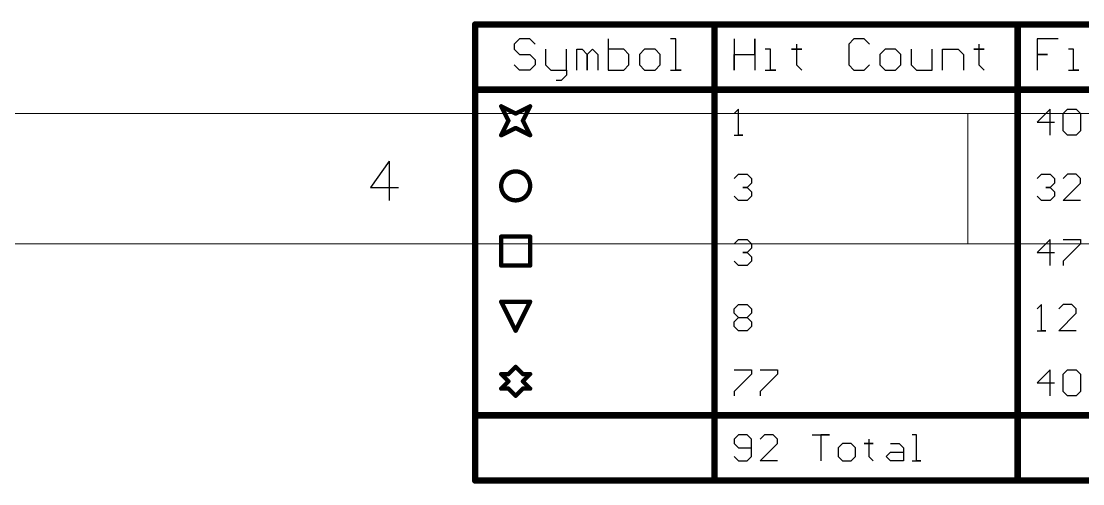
# Model space of a CAD drawing. Header units: millimetres. Extents: x 38 to 445, y 25 to 285.
# Drawn here: x 253.9 to 316, y 257.7 to 284.8 of the extents above; entities that cross this region are included whole.
import ezdxf

# ---------------------------------------------------------------- set-up
doc = ezdxf.new("R2010")
doc.units = ezdxf.units.MM
doc.layers.add('DrillDrawing', color=1, linetype='Continuous')
doc.layers.add('Mechanical16', color=56, linetype='Continuous')

msp = doc.modelspace()

# ---------------------------------------------------------------- linework, layer by layer
at = {"layer": 'DrillDrawing'}
for p, q in [((283.025, 283.768), (282.72, 283.464)), ((283.634, 283.768), (283.025, 283.768)), ((283.939, 283.464), (283.634, 283.768)), ((288.205, 283.768), (288.205, 281.94)), ((292.166, 283.768), (291.861, 283.768)), ((292.166, 281.94), (292.166, 283.768)), ((295.569, 283.768), (295.569, 281.94)), ((296.788, 282.854), (296.788, 283.768)), ((296.788, 283.768), (296.788, 281.94)), ((302.577, 283.768), (302.273, 283.464)), ((303.187, 283.768), (302.577, 283.768)), ((303.491, 283.464), (303.187, 283.768)), ((314.512, 283.768), (313.294, 283.768)), ((313.294, 283.768), (313.294, 282.854)), ((282.72, 283.464), (282.72, 283.159)), ((282.72, 283.159), (283.025, 282.854)), ((284.548, 283.159), (284.548, 282.245)), ((285.767, 281.94), (285.767, 283.159)), ((286.376, 281.94), (286.376, 283.159)), ((286.376, 283.159), (286.681, 283.159)), ((286.681, 283.159), (286.986, 282.854)), ((286.986, 282.854), (287.29, 283.159)), ((287.29, 283.159), (287.595, 282.854)), ((289.119, 283.159), (288.205, 283.159)), ((289.423, 282.854), (289.119, 283.159)), ((290.337, 283.159), (290.033, 282.854)), ((290.947, 283.159), (290.337, 283.159)), ((291.252, 282.854), (290.947, 283.159)), ((297.702, 283.159), (297.397, 283.159)), ((297.702, 281.94), (297.702, 283.159)), ((299.226, 283.159), (298.921, 283.159)), ((298.921, 283.159), (299.53, 283.159)), ((299.226, 283.464), (299.226, 283.159)), ((299.53, 283.159), (299.226, 283.159)), ((299.226, 283.159), (299.226, 282.245)), ((302.273, 283.464), (302.273, 282.245)), ((304.406, 283.159), (304.101, 282.854)), ((305.015, 283.159), (304.406, 283.159)), ((305.32, 282.854), (305.015, 283.159)), ((305.929, 283.159), (305.929, 282.245)), ((307.148, 281.94), (307.148, 283.159)), ((307.757, 281.94), (307.757, 283.159)), ((307.757, 283.159), (308.671, 283.159)), ((308.671, 283.159), (308.976, 282.854)), ((309.89, 283.159), (309.585, 283.159)), ((309.585, 283.159), (310.195, 283.159)), ((309.89, 283.464), (309.89, 283.159)), ((310.195, 283.159), (309.89, 283.159)), ((309.89, 283.159), (309.89, 282.245)), ((315.427, 283.159), (315.122, 283.159)), ((315.427, 281.94), (315.427, 283.159)), ((283.025, 282.854), (283.634, 282.854)), ((283.634, 282.854), (283.939, 282.549)), ((283.939, 282.549), (283.939, 282.245)), ((286.986, 282.854), (286.986, 281.94)), ((286.986, 281.94), (286.986, 282.854)), ((287.595, 282.854), (287.595, 281.94)), ((289.423, 282.549), (289.423, 282.854)), ((289.423, 282.245), (289.423, 282.549)), ((290.033, 282.854), (290.033, 282.245)), ((291.252, 282.245), (291.252, 282.854)), ((295.569, 281.94), (295.569, 282.854)), ((295.569, 282.854), (296.788, 282.854)), ((304.101, 282.854), (304.101, 282.245)), ((305.32, 282.245), (305.32, 282.854)), ((308.976, 282.854), (308.976, 281.94)), ((313.294, 282.854), (313.903, 282.854)), ((313.903, 282.854), (313.294, 282.854)), ((313.294, 282.854), (313.294, 281.94)), ((283.025, 281.94), (282.72, 282.245)), ((283.634, 281.94), (283.025, 281.94)), ((283.939, 282.245), (283.634, 281.94)), ((284.548, 282.245), (284.853, 281.94)), ((284.853, 281.94), (285.767, 281.94)), ((285.767, 281.94), (285.767, 281.635)), ((288.205, 281.94), (289.119, 281.94)), ((289.119, 281.94), (289.423, 282.245)), ((290.033, 282.245), (290.337, 281.94)), ((290.337, 281.94), (290.947, 281.94)), ((290.947, 281.94), (291.252, 282.245)), ((291.861, 281.94), (292.47, 281.94)), ((292.47, 281.94), (292.166, 281.94)), ((297.397, 281.94), (298.007, 281.94)), ((298.007, 281.94), (297.702, 281.94)), ((299.226, 282.245), (299.53, 281.94)), ((302.273, 282.245), (302.577, 281.94)), ((302.577, 281.94), (303.187, 281.94)), ((303.187, 281.94), (303.491, 282.245)), ((304.101, 282.245), (304.406, 281.94)), ((304.406, 281.94), (305.015, 281.94)), ((305.015, 281.94), (305.32, 282.245)), ((305.929, 282.245), (306.234, 281.94)), ((306.234, 281.94), (307.148, 281.94)), ((309.89, 282.245), (310.195, 281.94)), ((315.122, 281.94), (315.731, 281.94)), ((315.731, 281.94), (315.427, 281.94)), ((285.462, 281.331), (285.158, 281.331)), ((285.767, 281.635), (285.462, 281.331)), ((295.823, 279.654), (295.569, 279.4)), ((295.823, 278.13), (295.823, 279.654)), ((314.055, 279.654), (313.294, 278.892)), ((314.055, 278.13), (314.055, 279.654)), ((314.817, 279.4), (315.071, 279.654)), ((314.817, 278.384), (314.817, 279.4)), ((315.071, 279.654), (315.579, 279.654)), ((315.579, 279.654), (315.833, 279.4)), ((315.833, 279.4), (315.833, 278.384)), ((313.294, 278.892), (314.309, 278.892)), ((295.569, 278.13), (296.077, 278.13)), ((296.077, 278.13), (295.823, 278.13)), ((315.071, 278.13), (314.817, 278.384)), ((315.579, 278.13), (315.071, 278.13)), ((315.833, 278.384), (315.579, 278.13)), ((295.569, 275.59), (295.823, 275.844)), ((295.823, 275.844), (296.331, 275.844)), ((296.331, 275.844), (296.585, 275.59)), ((313.294, 275.59), (313.548, 275.844)), ((313.548, 275.844), (314.055, 275.844)), ((314.055, 275.844), (314.309, 275.59)), ((315.071, 275.844), (314.817, 275.59)), ((315.579, 275.844), (315.071, 275.844)), ((315.833, 275.59), (315.579, 275.844)), ((296.331, 275.082), (296.077, 275.082)), ((296.077, 275.082), (296.331, 275.082)), ((296.585, 275.336), (296.331, 275.082)), ((296.331, 275.082), (296.585, 274.828)), ((296.585, 275.59), (296.585, 275.336)), ((314.055, 275.082), (313.801, 275.082)), ((313.801, 275.082), (314.055, 275.082)), ((314.309, 275.336), (314.055, 275.082)), ((314.055, 275.082), (314.309, 274.828)), ((314.309, 275.59), (314.309, 275.336)), ((314.817, 274.32), (315.833, 275.336)), ((315.833, 275.336), (315.833, 275.59)), ((295.823, 274.32), (295.569, 274.574)), ((296.585, 274.574), (296.331, 274.32)), ((296.585, 274.828), (296.585, 274.574)), ((313.548, 274.32), (313.294, 274.574)), ((314.309, 274.574), (314.055, 274.32)), ((314.309, 274.828), (314.309, 274.574)), ((296.331, 274.32), (295.823, 274.32)), ((314.055, 274.32), (313.548, 274.32)), ((315.833, 274.32), (314.817, 274.32)), ((295.569, 271.78), (295.823, 272.034)), ((295.823, 272.034), (296.331, 272.034)), ((296.331, 272.034), (296.585, 271.78)), ((314.055, 272.034), (313.294, 271.272)), ((314.055, 270.51), (314.055, 272.034)), ((314.817, 272.034), (315.833, 272.034)), ((315.833, 272.034), (315.833, 271.78)), ((296.331, 271.272), (296.077, 271.272)), ((296.077, 271.272), (296.331, 271.272)), ((296.585, 271.526), (296.331, 271.272)), ((296.331, 271.272), (296.585, 271.018)), ((296.585, 271.78), (296.585, 271.526)), ((313.294, 271.272), (314.309, 271.272)), ((315.833, 271.78), (314.817, 270.764)), ((295.823, 270.51), (295.569, 270.764)), ((296.585, 270.764), (296.331, 270.51)), ((296.585, 271.018), (296.585, 270.764)), ((314.817, 270.764), (314.817, 270.51)), ((296.331, 270.51), (295.823, 270.51)), ((295.569, 267.97), (295.823, 268.224)), ((295.823, 268.224), (296.331, 268.224)), ((296.331, 268.224), (296.585, 267.97)), ((313.548, 268.224), (313.294, 267.97)), ((313.548, 266.7), (313.548, 268.224)), ((314.817, 268.224), (314.563, 267.97)), ((315.325, 268.224), (314.817, 268.224)), ((315.579, 267.97), (315.325, 268.224)), ((295.569, 267.716), (295.569, 267.97)), ((295.823, 267.462), (295.569, 267.716)), ((296.585, 267.716), (296.331, 267.462)), ((296.585, 267.97), (296.585, 267.716)), ((314.563, 266.7), (315.579, 267.716)), ((315.579, 267.716), (315.579, 267.97)), ((295.569, 267.208), (295.823, 267.462)), ((295.569, 266.954), (295.569, 267.208)), ((295.823, 266.7), (295.569, 266.954)), ((295.823, 267.462), (296.331, 267.462)), ((296.331, 267.462), (296.585, 267.208)), ((296.585, 266.954), (296.331, 266.7)), ((296.585, 267.208), (296.585, 266.954)), ((296.331, 266.7), (295.823, 266.7)), ((313.294, 266.7), (313.801, 266.7)), ((313.801, 266.7), (313.548, 266.7)), ((315.579, 266.7), (314.563, 266.7)), ((295.569, 264.414), (296.585, 264.414)), ((296.585, 264.16), (295.569, 263.144)), ((296.585, 264.414), (296.585, 264.16)), ((297.093, 264.414), (298.108, 264.414)), ((298.108, 264.16), (297.093, 263.144)), ((298.108, 264.414), (298.108, 264.16)), ((314.055, 264.414), (313.294, 263.652)), ((314.055, 262.89), (314.055, 264.414)), ((314.817, 264.16), (315.071, 264.414)), ((314.817, 263.144), (314.817, 264.16)), ((315.071, 264.414), (315.579, 264.414)), ((315.579, 264.414), (315.833, 264.16)), ((315.833, 264.16), (315.833, 263.144)), ((313.294, 263.652), (314.309, 263.652)), ((295.569, 263.144), (295.569, 262.89)), ((297.093, 263.144), (297.093, 262.89)), ((315.071, 262.89), (314.817, 263.144)), ((315.579, 262.89), (315.071, 262.89)), ((315.833, 263.144), (315.579, 262.89)), ((295.823, 260.604), (295.569, 260.35)), ((295.569, 260.35), (295.569, 260.096)), ((295.569, 260.096), (295.823, 259.842)), ((296.331, 260.604), (295.823, 260.604)), ((296.585, 260.35), (296.331, 260.604)), ((296.585, 259.334), (296.585, 260.35)), ((297.347, 260.604), (297.093, 260.35)), ((297.093, 259.08), (298.108, 260.096)), ((297.854, 260.604), (297.347, 260.604)), ((298.108, 260.35), (297.854, 260.604)), ((298.108, 260.096), (298.108, 260.35)), ((300.14, 260.604), (301.155, 260.604)), ((301.155, 260.604), (300.648, 260.604)), ((300.648, 260.604), (300.648, 259.08)), ((301.917, 260.096), (301.663, 259.842)), ((302.425, 260.096), (301.917, 260.096)), ((302.679, 259.842), (302.425, 260.096)), ((303.441, 260.096), (303.187, 260.096)), ((303.187, 260.096), (303.695, 260.096)), ((303.441, 260.35), (303.441, 260.096)), ((303.695, 260.096), (303.441, 260.096)), ((303.441, 260.096), (303.441, 259.334)), ((304.71, 260.096), (305.218, 260.096)), ((305.218, 260.096), (305.472, 259.842)), ((306.234, 260.604), (305.98, 260.604)), ((306.234, 259.08), (306.234, 260.604)), ((295.823, 259.842), (296.585, 259.842)), ((301.663, 259.842), (301.663, 259.334)), ((302.679, 259.334), (302.679, 259.842)), ((304.456, 259.334), (304.71, 259.588)), ((304.71, 259.588), (305.472, 259.588)), ((305.472, 259.842), (305.472, 259.08)), ((295.569, 259.334), (295.823, 259.08)), ((295.823, 259.08), (296.331, 259.08)), ((296.331, 259.08), (296.585, 259.334)), ((298.108, 259.08), (297.093, 259.08)), ((301.663, 259.334), (301.917, 259.08)), ((301.917, 259.08), (302.425, 259.08)), ((302.425, 259.08), (302.679, 259.334)), ((303.441, 259.334), (303.695, 259.08)), ((304.71, 259.08), (304.456, 259.334)), ((305.472, 259.08), (304.71, 259.08)), ((305.98, 259.08), (306.488, 259.08)), ((306.488, 259.08), (306.234, 259.08))]:
    msp.add_line(p, q, dxfattribs=at)
for points, const_width in [([(280.434, 284.607), (378.96, 284.607)], 0.381), ([(280.434, 257.937), (280.434, 284.607)], 0.381), ([(294.426, 257.937), (294.426, 284.607)], 0.381), ([(312.151, 257.937), (312.151, 284.607)], 0.381), ([(280.434, 280.797), (378.96, 280.797)], 0.381), ([(281.953, 279.823), (282.799, 279.4)], 0.254), ([(281.953, 279.823), (282.376, 278.977)], 0.254), ([(282.799, 279.4), (283.646, 279.823)], 0.254), ([(283.223, 278.977), (283.646, 279.823)], 0.254), ([(281.953, 278.13), (282.376, 278.977)], 0.254), ([(283.223, 278.977), (283.646, 278.13)], 0.254), ([(281.953, 278.13), (282.799, 278.553)], 0.254), ([(282.799, 278.553), (283.646, 278.13)], 0.254), ([(281.953, 272.203), (283.646, 272.203)], 0.254), ([(281.953, 270.51), (281.953, 272.203)], 0.254), ([(283.646, 270.51), (283.646, 272.203)], 0.254), ([(281.953, 270.51), (283.646, 270.51)], 0.254), ([(281.953, 268.393), (283.646, 268.393)], 0.254), ([(281.953, 268.393), (282.799, 266.7)], 0.254), ([(282.799, 266.7), (283.646, 268.393)], 0.254), ([(282.376, 264.16), (282.799, 264.583)], 0.254), ([(282.799, 264.583), (283.223, 264.16)], 0.254), ([(281.953, 264.16), (282.376, 263.737)], 0.254), ([(281.953, 264.16), (282.376, 264.16)], 0.254), ([(281.953, 263.313), (282.376, 263.737)], 0.254), ([(283.223, 264.16), (283.646, 264.16)], 0.254), ([(283.223, 263.737), (283.646, 264.16)], 0.254), ([(283.223, 263.737), (283.646, 263.313)], 0.254), ([(281.953, 263.313), (282.376, 263.313)], 0.254), ([(282.376, 263.313), (282.799, 262.89)], 0.254), ([(282.799, 262.89), (283.223, 263.313)], 0.254), ([(283.223, 263.313), (283.646, 263.313)], 0.254), ([(280.434, 261.747), (378.96, 261.747)], 0.381), ([(280.434, 257.937), (378.96, 257.937)], 0.381)]:
    msp.add_lwpolyline(points, dxfattribs=dict(at, const_width=const_width))
for points, const_width in [([(280.339, 284.607, 1), (280.529, 284.607, 1)], 0.191), ([(280.339, 284.607, 1), (280.529, 284.607, 1)], 0.191), ([(294.331, 284.607, 1), (294.521, 284.607, 1)], 0.191), ([(312.055, 284.607, 1), (312.246, 284.607, 1)], 0.191), ([(280.339, 280.797, 1), (280.529, 280.797, 1)], 0.191), ([(281.889, 279.823, 1), (282.016, 279.823, 1)], 0.127), ([(281.889, 279.823, 1), (282.016, 279.823, 1)], 0.127), ([(283.582, 279.823, 1), (283.709, 279.823, 1)], 0.127), ([(283.582, 279.823, 1), (283.709, 279.823, 1)], 0.127), ([(282.736, 279.4, 1), (282.863, 279.4, 1)], 0.127), ([(282.736, 279.4, 1), (282.863, 279.4, 1)], 0.127), ([(282.312, 278.977, 1), (282.439, 278.977, 1)], 0.127), ([(282.312, 278.977, 1), (282.439, 278.977, 1)], 0.127), ([(283.159, 278.977, 1), (283.286, 278.977, 1)], 0.127), ([(283.159, 278.977, 1), (283.286, 278.977, 1)], 0.127), ([(281.889, 278.13, 1), (282.016, 278.13, 1)], 0.127), ([(281.889, 278.13, 1), (282.016, 278.13, 1)], 0.127), ([(282.736, 278.553, 1), (282.863, 278.553, 1)], 0.127), ([(282.736, 278.553, 1), (282.863, 278.553, 1)], 0.127), ([(283.582, 278.13, 1), (283.709, 278.13, 1)], 0.127), ([(283.582, 278.13, 1), (283.709, 278.13, 1)], 0.127), ([(283.646, 275.167, 1), (281.953, 275.167, 1)], 0.254), ([(281.889, 275.167, 1), (282.016, 275.167, 1)], 0.127), ([(283.582, 275.167, 1), (283.709, 275.167, 1)], 0.127), ([(281.889, 272.203, 1), (282.016, 272.203, 1)], 0.127), ([(281.889, 272.203, 1), (282.016, 272.203, 1)], 0.127), ([(283.582, 272.203, 1), (283.709, 272.203, 1)], 0.127), ([(283.582, 272.203, 1), (283.709, 272.203, 1)], 0.127), ([(281.889, 270.51, 1), (282.016, 270.51, 1)], 0.127), ([(281.889, 270.51, 1), (282.016, 270.51, 1)], 0.127), ([(283.582, 270.51, 1), (283.709, 270.51, 1)], 0.127), ([(283.582, 270.51, 1), (283.709, 270.51, 1)], 0.127), ([(281.889, 268.393, 1), (282.016, 268.393, 1)], 0.127), ([(281.889, 268.393, 1), (282.016, 268.393, 1)], 0.127), ([(283.582, 268.393, 1), (283.709, 268.393, 1)], 0.127), ([(283.582, 268.393, 1), (283.709, 268.393, 1)], 0.127), ([(282.736, 266.7, 1), (282.863, 266.7, 1)], 0.127), ([(282.736, 266.7, 1), (282.863, 266.7, 1)], 0.127), ([(282.736, 264.583, 1), (282.863, 264.583, 1)], 0.127), ([(282.736, 264.583, 1), (282.863, 264.583, 1)], 0.127), ([(281.889, 264.16, 1), (282.016, 264.16, 1)], 0.127), ([(281.889, 264.16, 1), (282.016, 264.16, 1)], 0.127), ([(282.312, 264.16, 1), (282.439, 264.16, 1)], 0.127), ([(282.312, 264.16, 1), (282.439, 264.16, 1)], 0.127), ([(282.312, 263.737, 1), (282.439, 263.737, 1)], 0.127), ([(282.312, 263.737, 1), (282.439, 263.737, 1)], 0.127), ([(283.159, 264.16, 1), (283.286, 264.16, 1)], 0.127), ([(283.159, 264.16, 1), (283.286, 264.16, 1)], 0.127), ([(283.159, 263.737, 1), (283.286, 263.737, 1)], 0.127), ([(283.159, 263.737, 1), (283.286, 263.737, 1)], 0.127), ([(283.582, 264.16, 1), (283.709, 264.16, 1)], 0.127), ([(283.582, 264.16, 1), (283.709, 264.16, 1)], 0.127), ([(281.889, 263.313, 1), (282.016, 263.313, 1)], 0.127), ([(281.889, 263.313, 1), (282.016, 263.313, 1)], 0.127), ([(282.312, 263.313, 1), (282.439, 263.313, 1)], 0.127), ([(282.312, 263.313, 1), (282.439, 263.313, 1)], 0.127), ([(283.159, 263.313, 1), (283.286, 263.313, 1)], 0.127), ([(283.159, 263.313, 1), (283.286, 263.313, 1)], 0.127), ([(283.582, 263.313, 1), (283.709, 263.313, 1)], 0.127), ([(283.582, 263.313, 1), (283.709, 263.313, 1)], 0.127), ([(282.736, 262.89, 1), (282.863, 262.89, 1)], 0.127), ([(282.736, 262.89, 1), (282.863, 262.89, 1)], 0.127), ([(280.339, 261.747, 1), (280.529, 261.747, 1)], 0.191), ([(280.339, 257.937, 1), (280.529, 257.937, 1)], 0.191), ([(280.339, 257.937, 1), (280.529, 257.937, 1)], 0.191), ([(294.331, 257.937, 1), (294.521, 257.937, 1)], 0.191), ([(312.055, 257.937, 1), (312.246, 257.937, 1)], 0.191)]:
    msp.add_lwpolyline(points, format="xyb", close=True, dxfattribs=dict(at, const_width=const_width))
at = {"layer": 'Mechanical16'}
for p, q in [((275.408, 276.606), (274.32, 275.082)), ((275.408, 276.606), (275.408, 274.32)), ((274.32, 275.082), (275.953, 275.082))]:
    msp.add_line(p, q, dxfattribs=at)
at = {"layer": 'Mechanical16', "const_width": 0.0508}
for points in [[(38.1, 279.4), (444.5, 279.4)], [(309.245, 271.78), (309.245, 279.4)], [(45.72, 271.78), (436.88, 271.78)]]:
    msp.add_lwpolyline(points, dxfattribs=at)
at = {"layer": 'Mechanical16', "const_width": 0.0254}
for points in [[(309.232, 279.4, 1), (309.258, 279.4, 1)], [(309.232, 271.78, 1), (309.258, 271.78, 1)]]:
    msp.add_lwpolyline(points, format="xyb", close=True, dxfattribs=at)

doc.saveas('drawing.dxf')
